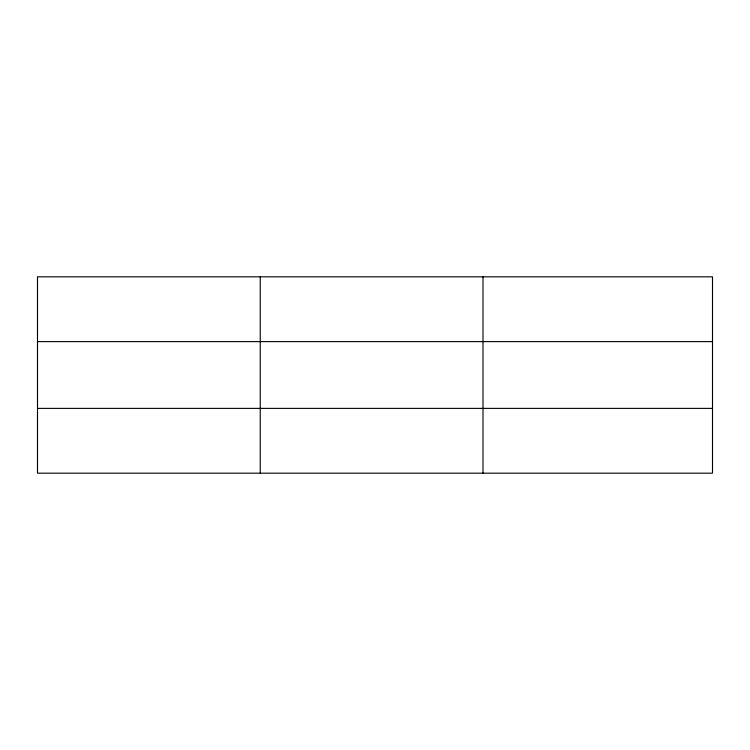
<?xml version="1.0" encoding="UTF-8"?>
<svg xmlns="http://www.w3.org/2000/svg" width="750" height="750" viewBox="0 0 750 750"><rect width="100%" height="100%" fill="white"/><g stroke="black" fill="none" stroke-linecap="round" stroke-linejoin="round"><path stroke-width="1.12" d="M260.25 473.184L260.25 276.816M483 473.184L483 276.816M37.5 341.616L712.5 341.616M37.5 408.384L712.5 408.384M712.5 440.784L712.5 473.184L37.5 473.184L37.5 276.816L712.5 276.816L712.5 440.784"/></g></svg>
